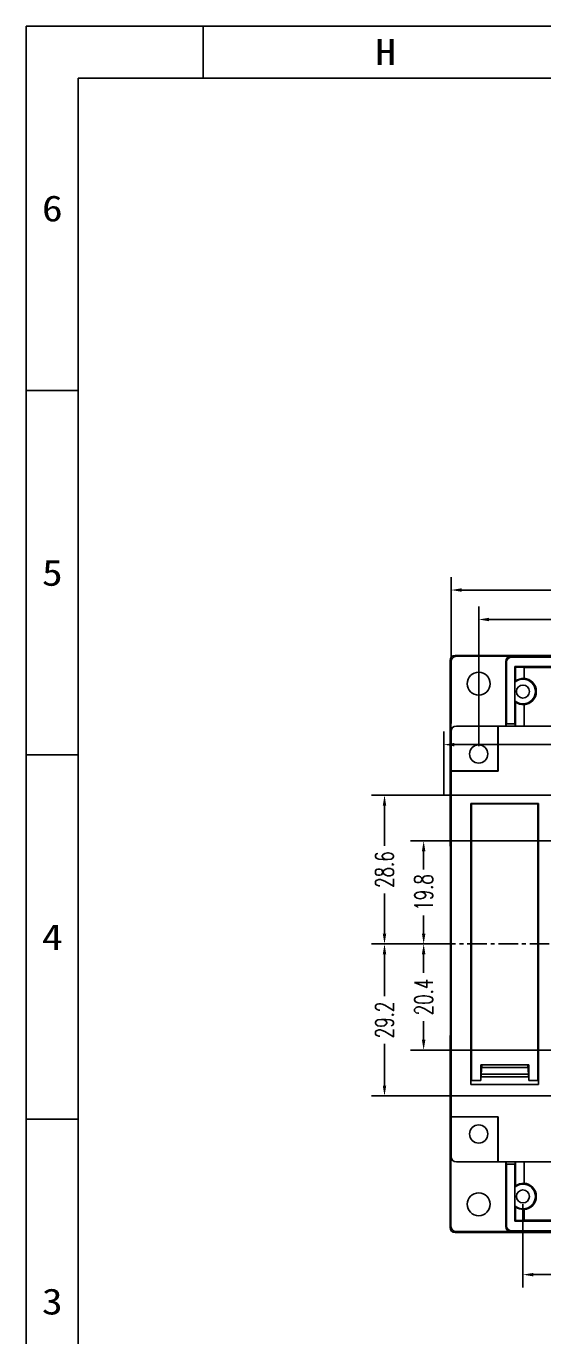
# Model space of a CAD drawing. Header units: millimetres. Extents: x -2018 to 1793, y 1393 to 1813.
# Drawn here: x 358.4 to 457.7, y 1560.9 to 1812.7 of the extents above; entities that cross this region are included whole.
import ezdxf
from ezdxf.enums import TextEntityAlignment as Align

# ---------------------------------------------------------------- set-up
doc = ezdxf.new("R2010")
doc.units = ezdxf.units.MM
doc.linetypes.add('CENTER', pattern=[0.6, 0.375, -0.075, 0.075, -0.075])
doc.styles.add('romans', font='romans.shx', dxfattribs={"width": 0.67, "bigfont": 'fangsong.shx'})
doc.styles.add('TEXTSTYLE_0', font='txt', dxfattribs={"width": 0.8})
doc.dimstyles.new('MSTD', dxfattribs={"dimtxt": 3.5, "dimasz": 2, "dimexe": 2.5, "dimexo": 1.5, "dimgap": 1, "dimtad": 0, "dimdsep": 46, "dimtxsty": 'romans', "dimcen": 0, "dimclrd": 5, "dimclre": 5, "dimclrt": 3, "dimadec": 1, "dimazin": 0, "dimtfac": 0.5, "dimtmove": 0, "dimatfit": 3, "dimfxl": 1, "dimarcsym": 0})

# ---------------------------------------------------------------- blocks, each defined once
blk = doc.blocks.new('*D299')
at = {"color": 5, "lineweight": -2}
for p, q in [((67.61, -1179.67), (67.61, -1195.7)), ((194.61, -1179.67), (194.61, -1195.7)), ((69.61, -1193.2), (127.26, -1193.2)), ((192.61, -1193.2), (134.96, -1193.2))]:
    blk.add_line(p, q, dxfattribs=at)
at = {"color": 5}
for points in [[(69.61, -1192.87), (69.61, -1193.54), (67.61, -1193.2)], [(192.61, -1192.87), (192.61, -1193.54), (194.61, -1193.2)]]:
    blk.add_solid(points, dxfattribs=at)
at = {"layer": 'Defpoints', "color": 0}
for p in [(67.61, -1178.17), (194.61, -1178.17), (194.61, -1193.2)]:
    blk.add_point(p, dxfattribs=at)
at = {"color": 3, "insert": (131.11, -1193.2), "char_height": 3.5, "attachment_point": 5, "style": 'romans'}
blk.add_mtext('127', dxfattribs=at)
blk = doc.blocks.new('*D10')
at = {"color": 5, "lineweight": -2}
for p, q in [((53.81, -1087.33), (53.81, -1059.18)), ((208.41, -1087.33), (208.41, -1059.18)), ((55.81, -1061.68), (124.53, -1061.68)), ((206.41, -1061.68), (137.69, -1061.68))]:
    blk.add_line(p, q, dxfattribs=at)
at = {"color": 5}
for points in [[(55.81, -1061.34), (55.81, -1062.01), (53.81, -1061.68)], [(206.41, -1061.34), (206.41, -1062.01), (208.41, -1061.68)]]:
    blk.add_solid(points, dxfattribs=at)
at = {"layer": 'Defpoints', "color": 0}
for p in [(208.41, -1061.68), (53.81, -1088.83), (208.41, -1088.83)]:
    blk.add_point(p, dxfattribs=at)
at = {"color": 3, "insert": (131.11, -1061.68), "char_height": 3.5, "attachment_point": 5, "style": 'romans'}
blk.add_mtext('154.59', dxfattribs=at)
blk = doc.blocks.new('*D12')
at = {"color": 5, "lineweight": -2}
for p, q in [((59.11, -1091.67), (59.11, -1064.84)), ((203.11, -1091.67), (203.11, -1064.84)), ((61.11, -1067.34), (127.21, -1067.34)), ((201.11, -1067.34), (135.01, -1067.34))]:
    blk.add_line(p, q, dxfattribs=at)
at = {"color": 5}
for points in [[(61.11, -1067), (61.11, -1067.67), (59.11, -1067.34)], [(201.11, -1067), (201.11, -1067.67), (203.11, -1067.34)]]:
    blk.add_solid(points, dxfattribs=at)
at = {"layer": 'Defpoints', "color": 0}
for p in [(203.11, -1067.34), (59.11, -1093.17), (203.11, -1093.17)]:
    blk.add_point(p, dxfattribs=at)
at = {"color": 3, "insert": (131.11, -1067.34), "char_height": 3.5, "attachment_point": 5, "style": 'romans'}
blk.add_mtext('144', dxfattribs=at)
blk = doc.blocks.new('*D200')
at = {"color": 5, "lineweight": -2}
for p, q in [((52.41, -1101.13), (52.41, -1088.88)), ((137.81, -1089.88), (137.81, -1088.88)), ((54.41, -1091.38), (90.48, -1091.38)), ((135.81, -1091.38), (99.74, -1091.38))]:
    blk.add_line(p, q, dxfattribs=at)
at = {"color": 5}
for points in [[(54.41, -1091.05), (54.41, -1091.71), (52.41, -1091.38)], [(135.81, -1091.05), (135.81, -1091.71), (137.81, -1091.38)]]:
    blk.add_solid(points, dxfattribs=at)
at = {"layer": 'Defpoints', "color": 0}
for p in [(137.81, -1091.38), (137.81, -1091.38), (52.41, -1102.63)]:
    blk.add_point(p, dxfattribs=at)
at = {"color": 3, "insert": (95.11, -1091.38), "char_height": 3.5, "attachment_point": 5, "style": 'romans'}
blk.add_mtext('85.4', dxfattribs=at)
blk = doc.blocks.new('*D28')
at = {"color": 5, "lineweight": -2}
for p, q in [((44.54, -1129.67), (38.52, -1129.67)), ((41.02, -1131.67), (41.02, -1139.7)), ((41.02, -1156.87), (41.02, -1148.85)), ((83.81, -1158.87), (38.52, -1158.87))]:
    blk.add_line(p, q, dxfattribs=at)
at = {"color": 5}
for points in [[(40.69, -1131.67), (41.35, -1131.67), (41.02, -1129.67)], [(40.69, -1156.87), (41.35, -1156.87), (41.02, -1158.87)]]:
    blk.add_solid(points, dxfattribs=at)
at = {"layer": 'Defpoints', "color": 0}
for p in [(41.02, -1129.67), (46.04, -1129.67), (85.31, -1158.87)]:
    blk.add_point(p, dxfattribs=at)
at = {"color": 3, "insert": (41.02, -1144.27), "char_height": 3.5, "attachment_point": 5, "rotation": 90, "style": 'romans'}
blk.add_mtext('29.2', dxfattribs=at)
blk = doc.blocks.new('*D29')
at = {"color": 5, "lineweight": -2}
for p, q in [((50.81, -1129.67), (46.04, -1129.67)), ((48.54, -1131.67), (48.54, -1135.25)), ((48.54, -1148.07), (48.54, -1144.5)), ((83.81, -1150.07), (46.04, -1150.07))]:
    blk.add_line(p, q, dxfattribs=at)
at = {"color": 5}
for points in [[(48.2, -1131.67), (48.87, -1131.67), (48.54, -1129.67)], [(48.2, -1148.07), (48.87, -1148.07), (48.54, -1150.07)]]:
    blk.add_solid(points, dxfattribs=at)
at = {"layer": 'Defpoints', "color": 0}
for p in [(48.54, -1129.67), (52.31, -1129.67), (85.31, -1150.07)]:
    blk.add_point(p, dxfattribs=at)
at = {"color": 3, "insert": (48.54, -1139.87), "char_height": 3.5, "attachment_point": 5, "rotation": 90, "style": 'romans'}
blk.add_mtext('20.4', dxfattribs=at)
blk = doc.blocks.new('*D30')
at = {"color": 5, "lineweight": -2}
for p, q in [((83.81, -1109.88), (46.04, -1109.88)), ((48.54, -1111.88), (48.54, -1115.37)), ((48.54, -1127.67), (48.54, -1124.18)), ((52.31, -1129.67), (46.04, -1129.67))]:
    blk.add_line(p, q, dxfattribs=at)
at = {"color": 5}
for points in [[(48.2, -1111.88), (48.87, -1111.88), (48.54, -1109.88)], [(48.2, -1127.67), (48.87, -1127.67), (48.54, -1129.67)]]:
    blk.add_solid(points, dxfattribs=at)
at = {"layer": 'Defpoints', "color": 0}
for p in [(85.31, -1109.88), (48.54, -1129.67), (53.81, -1129.67)]:
    blk.add_point(p, dxfattribs=at)
at = {"color": 3, "insert": (48.54, -1119.78), "char_height": 3.5, "attachment_point": 5, "rotation": 90, "style": 'romans'}
blk.add_mtext('19.8', dxfattribs=at)
blk = doc.blocks.new('*D31')
at = {"color": 5, "lineweight": -2}
for p, q in [((83.81, -1101.08), (38.52, -1101.08)), ((41.02, -1103.08), (41.02, -1110.8)), ((41.02, -1127.67), (41.02, -1119.95)), ((50.81, -1129.67), (38.52, -1129.67))]:
    blk.add_line(p, q, dxfattribs=at)
at = {"color": 5}
for points in [[(40.69, -1103.08), (41.35, -1103.08), (41.02, -1101.08)], [(40.69, -1127.67), (41.35, -1127.67), (41.02, -1129.67)]]:
    blk.add_solid(points, dxfattribs=at)
at = {"layer": 'Defpoints', "color": 0}
for p in [(85.31, -1101.08), (41.02, -1129.67), (52.31, -1129.67)]:
    blk.add_point(p, dxfattribs=at)
at = {"color": 3, "insert": (41.02, -1115.38), "char_height": 3.5, "attachment_point": 5, "rotation": 90, "style": 'romans'}
blk.add_mtext('28.6', dxfattribs=at)
blk = doc.blocks.new('SUN_6HWZ35TKK40GSGJE8VEUYAXIAKM')
at = {"color": 7, "linetype": 'Continuous'}
for p, q in [((-594, 420), (0, 420)), ((-594, 0), (-594, 420)), ((-560, 410), (-560, 420)), ((-584, 410), (-10, 410)), ((-584, 10), (-584, 410)), ((-594, 350), (-584, 350)), ((-594, 280), (-584, 280)), ((-594, 210), (-584, 210))]:
    blk.add_line(p, q, dxfattribs=at)
at = {"color": 2, "linetype": 'Continuous', "style": 'TEXTSTYLE_0'}
for s, width, p, p2 in [('H', 1.2, (-526.99, 412.53), (-522.99, 412.53)), ('6', 1.292308, (-590.99, 382.5), (-586.99, 382.5)), ('5', 1.2, (-590.99, 312.5), (-586.99, 312.5)), ('4', 1.12, (-590.99, 242.5), (-586.99, 242.5)), ('3', 1.2, (-590.99, 172.5), (-586.99, 172.5))]:
    blk.add_text(s, height=5, dxfattribs=dict(at, width=width)).set_placement(p, p2, align=Align.FIT)

msp = doc.modelspace()

# ---------------------------------------------------------------- linework, layer by layer
at = {"color": 7, "linetype": 'Continuous'}
for p, q in [((439.755, 1690.8), (439.755, 1655.181)), ((439.755, 1690.8), (439.929, 1690.625)), ((439.929, 1690.625), (439.929, 1677.209)), ((440.754, 1691.8), (440.929, 1691.625)), ((440.754, 1691.8), (466.483, 1691.8)), ((451.455, 1691.625), (440.929, 1691.625)), ((450.455, 1678.208), (450.455, 1690.625)), ((450.455, 1690.625), (450.595, 1690.486)), ((450.595, 1690.486), (450.595, 1678.657)), ((451.455, 1691.625), (451.595, 1691.486)), ((582.915, 1691.486), (451.595, 1691.486)), ((452.176, 1678.657), (452.176, 1689.64)), ((452.176, 1689.64), (452.307, 1689.509)), ((582.333, 1689.64), (452.176, 1689.64)), ((452.307, 1689.509), (452.307, 1686.882)), ((453.968, 1689.509), (452.307, 1689.509)), ((453.968, 1689.509), (453.968, 1687.339)), ((580.541, 1689.448), (453.968, 1689.448)), ((452.193, 1683.067), (452.193, 1686.648)), ((452.307, 1682.833), (452.307, 1678.206)), ((453.968, 1682.376), (453.968, 1678.206)), ((439.945, 1677.193), (439.929, 1677.209)), ((439.957, 1595.509), (439.957, 1677.206)), ((593.552, 1678.206), (440.957, 1678.206)), ((448.957, 1669.597), (448.957, 1678.206)), ((449.009, 1678.206), (449.009, 1669.545)), ((450.53, 1678.206), (450.53, 1678.657)), ((452.241, 1678.657), (450.53, 1678.657)), ((452.241, 1678.206), (452.241, 1678.657)), ((439.957, 1669.597), (448.957, 1669.597)), ((439.957, 1669.545), (449.009, 1669.545)), ((449.009, 1669.545), (448.957, 1669.597)), ((443.757, 1609.358), (443.757, 1663.356)), ((443.787, 1663.327), (443.757, 1663.356)), ((443.757, 1663.356), (456.757, 1663.356)), ((443.787, 1610.858), (443.787, 1663.327)), ((444.757, 1663.327), (443.787, 1663.327)), ((443.887, 1663.252), (443.917, 1663.281)), ((443.887, 1610.159), (443.887, 1663.252)), ((443.887, 1663.252), (456.627, 1663.252)), ((446.507, 1663.281), (443.917, 1663.281)), ((444.757, 1663.327), (444.757, 1663.281)), ((444.757, 1663.327), (444.78, 1663.304)), ((444.78, 1663.281), (444.78, 1663.304)), ((444.78, 1663.304), (455.734, 1663.304)), ((446.507, 1663.304), (446.507, 1663.281)), ((454.007, 1663.304), (454.007, 1663.281)), ((456.597, 1663.281), (454.007, 1663.281)), ((455.757, 1663.327), (455.734, 1663.304)), ((455.734, 1663.304), (455.734, 1663.281)), ((455.757, 1663.327), (455.757, 1663.281)), ((456.727, 1663.327), (455.757, 1663.327)), ((456.597, 1663.281), (456.627, 1663.252)), ((456.627, 1610.159), (456.627, 1663.252)), ((456.727, 1663.327), (456.757, 1663.356)), ((456.727, 1610.858), (456.727, 1663.327)), ((456.757, 1609.358), (456.757, 1663.356)), ((439.755, 1655.181), (439.828, 1655.108)), ((439.828, 1618.808), (439.828, 1655.108)), ((439.755, 1618.735), (439.828, 1618.808)), ((439.755, 1618.735), (439.755, 1581.915)), ((445.668, 1610.159), (445.668, 1613.157)), ((445.668, 1613.157), (454.846, 1613.157)), ((445.668, 1610.159), (445.757, 1612.301)), ((445.757, 1612.301), (445.757, 1613.157)), ((454.757, 1612.657), (445.757, 1612.657)), ((445.825, 1612.657), (445.825, 1613.157)), ((454.689, 1612.657), (454.689, 1613.157)), ((454.757, 1612.301), (454.757, 1613.157)), ((454.846, 1610.159), (454.757, 1612.301)), ((454.846, 1610.159), (454.846, 1613.157)), ((443.757, 1609.358), (443.77, 1609.371)), ((456.757, 1609.358), (443.757, 1609.358)), ((443.77, 1609.371), (443.787, 1610.858)), ((456.744, 1609.371), (443.77, 1609.371)), ((443.787, 1610.858), (443.887, 1610.858)), ((445.668, 1610.159), (443.887, 1610.159)), ((445.697, 1610.858), (454.817, 1610.858)), ((445.718, 1611.358), (454.796, 1611.358)), ((456.627, 1610.159), (454.846, 1610.159)), ((456.627, 1610.858), (456.727, 1610.858)), ((456.744, 1609.371), (456.727, 1610.858)), ((456.757, 1609.358), (456.744, 1609.371)), ((439.957, 1603.17), (449.009, 1603.17)), ((448.957, 1603.118), (439.957, 1603.118)), ((449.009, 1603.17), (448.957, 1603.118)), ((448.957, 1594.509), (448.957, 1603.118)), ((449.009, 1594.509), (449.009, 1603.17)), ((439.929, 1595.506), (439.945, 1595.522)), ((439.929, 1595.506), (439.929, 1582.09)), ((593.552, 1594.509), (440.957, 1594.509)), ((450.455, 1582.09), (450.455, 1594.506)), ((450.53, 1594.509), (450.53, 1594.057)), ((452.241, 1594.057), (450.53, 1594.057)), ((450.595, 1582.229), (450.595, 1594.057)), ((452.176, 1583.075), (452.176, 1594.057)), ((452.241, 1594.509), (452.241, 1594.057)), ((452.307, 1594.509), (452.307, 1589.882)), ((453.968, 1594.509), (453.968, 1590.339)), ((452.193, 1589.648), (452.193, 1586.067)), ((452.307, 1585.833), (452.307, 1583.206)), ((453.968, 1583.206), (453.968, 1585.376)), ((439.755, 1581.915), (439.929, 1582.09)), ((450.595, 1582.229), (450.455, 1582.09)), ((451.595, 1581.229), (451.455, 1581.09)), ((451.595, 1581.229), (582.915, 1581.229)), ((452.176, 1583.075), (452.307, 1583.206)), ((452.176, 1583.075), (582.333, 1583.075)), ((452.307, 1583.206), (453.968, 1583.206)), ((453.968, 1583.267), (580.541, 1583.267)), ((440.754, 1580.915), (440.929, 1581.09)), ((593.755, 1580.915), (440.754, 1580.915)), ((440.929, 1581.09), (451.455, 1581.09))]:
    msp.add_line(p, q, dxfattribs=at)
at = {"color": 1, "linetype": 'CENTER', "ltscale": 10}
msp.add_line((608.811, 1636.357), (425.698, 1636.357), dxfattribs=at)
at = {"color": 7, "linetype": 'Continuous'}
for centre, radius in [((445.252, 1686.356), 2.2), ((453.757, 1684.857), 1.25), ((445.255, 1672.857), 1.75), ((445.255, 1599.857), 1.75), ((453.757, 1587.857), 1.25), ((445.252, 1586.359), 2.2)]:
    msp.add_circle(centre, radius, dxfattribs=at)
for centre, radius, start, end in [((453.757, 1684.857), 2.377, 228.86668, 131.13332), ((453.757, 1684.857), 2.49, 85.13727, 125.61095), ((453.757, 1684.857), 2.551, 274.74601, 85.25399), ((457.095, 1684.419), 5.384, 152.78359, 155.5549), ((457.095, 1685.296), 5.384, 204.4451, 207.21641), ((453.757, 1684.857), 2.49, 234.38905, 274.86273), ((440.957, 1677.206), 1, 90, 180), ((440.957, 1595.509), 1, 180, 270), ((453.757, 1587.857), 2.377, 228.86668, 131.13332), ((457.095, 1587.419), 5.384, 152.78359, 155.5549), ((453.757, 1587.857), 2.49, 85.13727, 125.61095), ((453.757, 1587.857), 2.551, 274.74601, 85.25399), ((457.095, 1588.296), 5.384, 204.4451, 207.21641), ((453.757, 1587.857), 2.49, 234.38905, 274.86273)]:
    msp.add_arc(centre, radius, start, end, dxfattribs=at)
for centre, major_axis, start_param, end_param in [((440.755, 1690.8), (0.707, -0.707), 2.3563468, 3.9268385), ((440.929, 1690.625), (0.707, -0.707), 2.3563468, 3.9268385), ((451.455, 1690.625), (-0.707, 0.707), -0.7852459, 0.7852459), ((451.595, 1690.485), (0.707, -0.707), 2.3563468, 3.9268385), ((440.929, 1677.208), (-0.707, 0.707), -0.1838262, 0.7852459), ((440.929, 1595.507), (0.707, 0.707), 2.3563468, 3.317498), ((440.755, 1581.915), (0.707, 0.707), 2.3563468, 3.9268385), ((440.929, 1582.09), (0.707, 0.707), 2.3563468, 3.9268385), ((451.455, 1582.09), (0.707, 0.707), -3.9268385, -2.3563468), ((451.595, 1582.23), (-0.707, -0.707), -0.7852459, 0.7852459)]:
    msp.add_ellipse(centre, major_axis=major_axis, ratio=0.9996955, start_param=start_param, end_param=end_param, dxfattribs=at)

# ---------------------------------------------------------------- block references
msp.add_blockref('SUN_6HWZ35TKK40GSGJE8VEUYAXIAKM', (952.371, 1392.674))

# ---------------------------------------------------------------- dimensions: what is measured, and where the dimension line sits
for base, p1, p2, picture, middle, set_off in [((594.5518, 1704.3568), (439.9574, 1677.206), (594.5518, 1677.206), '*D10', (517.2546, 1704.3568), (386.1436, 2766.0322)), ((589.255, 1698.695), (445.255, 1672.857), (589.255, 1672.857), '*D12', (517.255, 1698.695), (386.144, 2766.032)), ((523.954, 1674.652), (438.555, 1663.397), (523.954, 1674.652), '*D200', (481.255, 1674.652), (386.144, 2766.032)), ((580.7523, 1572.8294), (453.7569, 1587.8575), (580.7523, 1587.8575), '*D299', (517.2546, 1572.8294), (386.1436, 2766.0322))]:
    dim = msp.add_linear_dim(base=base, p1=p1, p2=p2, dimstyle='MSTD')
    dim.commit()
    dim.dimension.update_dxf_attribs({"geometry": picture, "text_midpoint": middle, "insert": set_off})
for base, p1, p2, picture, middle in [((427.164, 1636.357), (471.456, 1664.956), (438.457, 1636.357), '*D31', (427.164, 1650.657)), ((434.681, 1636.357), (471.456, 1656.157), (439.957, 1636.357), '*D30', (434.681, 1646.257)), ((427.164, 1636.357), (471.456, 1607.159), (432.181, 1636.357), '*D28', (427.164, 1621.758)), ((434.681, 1636.357), (471.456, 1615.958), (438.457, 1636.357), '*D29', (434.681, 1626.158))]:
    dim = msp.add_linear_dim(base=base, p1=p1, p2=p2, angle=90, dimstyle='MSTD')
    dim.commit()
    dim.dimension.update_dxf_attribs({"geometry": picture, "text_midpoint": middle, "insert": (386.144, 2766.032)})

doc.saveas('drawing.dxf')
